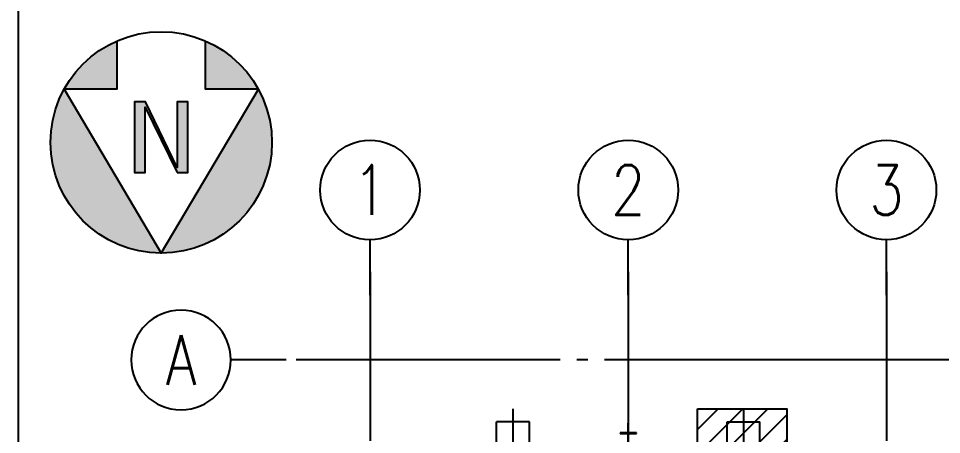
# Model space of a CAD drawing. Header units: millimetres. Extents: x 0 to 232280, y -26939 to 23794.
# Drawn here: x 20171 to 22670, y -11064 to -9936 of the extents above; entities that cross this region are included whole.
import ezdxf
from ezdxf.enums import TextEntityAlignment as Align

# ---------------------------------------------------------------- set-up
doc = ezdxf.new("R2010")
doc.units = ezdxf.units.MM
doc.header["$LTSCALE"] = 30
doc.linetypes.add('JNK-CENTER', pattern=[34, 30, -1.5, 1, -1.5])
for name, color, linetype in [('CEN-R', 1, 'JNK-CENTER'), ('CON-C', 4, 'Continuous'), ('CON-G', 3, 'Continuous'), ('CON-W', 7, 'Continuous'), ('CON-Y', 2, 'Continuous'), ('Dim-W', 7, 'Continuous')]:
    doc.layers.add(name, color=color, linetype=linetype)
doc.layers.add('CONT-G', color=3, linetype='Continuous', lineweight=25)
doc.styles.add('SIMPLEX', font='simplex.shx', dxfattribs={"width": 0.8})

# ---------------------------------------------------------------- blocks, each defined once
blk = doc.blocks.new('northmark')
at = {"layer": 'CON-Y'}
h = blk.add_hatch(color=256, dxfattribs=at)
edge = h.paths.add_edge_path()
edge.add_line((-8.771749226526545, -4.799488054603771), (5.755396159656812e-13, 9.998933447090224))
edge.add_arc((-2.060573933704291e-13, -3.268496584496461e-13), 9.998933447090518, 89.99999999999544, 208.6854020141189)
h = blk.add_hatch(color=256, dxfattribs=at)
edge = h.paths.add_edge_path()
edge.add_line((5.897504706808832e-13, 9.998933447090181), (8.771749226526552, -4.799488054603813))
edge.add_arc((1.918465386552271e-13, -3.268496584496461e-13), 9.998933447090579, 331.3145979858811, 449.9999999999979)
h = blk.add_hatch(color=256, dxfattribs=at)
edge = h.paths.add_edge_path()
edge.add_arc((-7.744915819785092e-13, 6.963318810448982e-13), 9.998933447090561, 208.6854020141255, 246.4218215218044)
edge.add_line((-3.999573378836011, -9.16417387802339), (-3.99957337883599, -4.799488054603799))
edge.add_line((-3.999573378835983, -4.799488054603771), (-8.771749226526541, -4.799488054603771))
edge = h.paths.add_edge_path()
edge.add_line((1.432108111365601, -3.670640774469192), (-1.439846416381137, 2.266883193007367))
edge.add_line((-1.439846416381137, 2.266883193007359), (-1.439846416381137, 2.728676631669181))
edge.add_line((-1.439846416381137, 2.72867663166916), (1.439846416381606, -3.181478292116331))
edge.add_line((1.439846416381577, -3.181478292116324), (1.439846416381577, -3.670640774469213))
blk.add_hatch(color=256, dxfattribs=at).paths.add_polyline_path([(1.432108111365601, -3.670640774469192), (2.399744027302312, -3.670640774469192), (2.39974402730217, 2.72867663166916), (1.439846416381293, 2.72867663166916), (1.439846416381577, -3.181478292116324), (-1.439846416381137, 2.72867663166916), (-2.399744027301928, 2.72867663166916), (-2.399744027301928, -3.670640774469192), (-1.439846416381137, -3.670640774469192), (-1.439846416381137, 2.266883193007359)])
h = blk.add_hatch(color=256, dxfattribs=at)
edge = h.paths.add_edge_path()
edge.add_line((8.771749226526161, -4.799488054603088), (3.999573378836821, -4.799488054603785))
edge.add_line((3.999573378836821, -4.799488054603771), (3.999573378836821, -9.164173878023362))
edge.add_arc((-3.481659405224491e-13, -3.836930773104541e-13), 9.99893344709034, 293.5781784782084, 331.3145979858855)
edge = h.paths.add_edge_path()
edge.add_line((1.432108111365601, -3.670640774469192), (2.399744027302326, -3.670640774469192))
edge.add_line((2.399744027302312, -3.670640774469192), (2.39974402730217, 2.728676631669188))
edge.add_line((2.39974402730217, 2.72867663166916), (1.439846416381279, 2.72867663166916))
edge.add_line((1.439846416381293, 2.72867663166916), (1.439846416381606, -3.67064077446922))
blk.add_lwpolyline([(3.999573378836821, -9.16417387802339), (3.999573378836821, -4.799488054603771), (8.771749226526559, -4.799488054603771), (5.897504706808832e-13, 9.998933447090181), (-8.771749226526545, -4.799488054603771), (-3.999573378835983, -4.799488054603771), (-3.999573378836011, -9.16417387802339)], dxfattribs=at)
blk.add_lwpolyline([(-1.439846416381137, 2.72867663166916), (-2.399744027301928, 2.72867663166916), (-2.399744027301928, -3.670640774469192), (-1.439846416381137, -3.670640774469192), (-1.439846416381137, 2.266883193007359), (1.432108111365601, -3.670640774469192), (2.399744027302312, -3.670640774469192), (2.39974402730217, 2.72867663166916), (1.439846416381293, 2.72867663166916), (1.439846416381577, -3.181478292116324)], close=True, dxfattribs=at)
blk.add_circle((-7.105427357601002e-15, -1.4210854715202e-14), 9.998933447090321, dxfattribs=at)
blk = doc.blocks.new('col-line')
at = {"layer": 'CON-Y'}
blk.add_line((0, 3), (0, 8), dxfattribs=at)
blk.add_circle((0, 12.5), 4.5, dxfattribs=at)
at = {"layer": 'CON-C', "style": 'SIMPLEX', "width": 0.8}
blk.add_attdef('1', text='', height=4.5, dxfattribs=at).set_placement((0, 12.5), align=Align.MIDDLE_CENTER)

msp = doc.modelspace()

# ---------------------------------------------------------------- hatches: boundary and pattern name
at = {"layer": 'Dim-W'}
h = msp.add_hatch(dxfattribs=at)
h.set_pattern_fill('ANSI31', color=256, scale=15)
h.set_pattern_definition([(45, (-5738.366504044272, -19602.21271239711), (-33.67596045400932, 33.67596045400933), [])])
h.paths.add_polyline_path([(22251.11686915181, -10994.03669800506), (22009.49860944958, -10994.03669800506), (22009.49860944958, -12437.19732202079), (22251.11686915181, -12437.19732202079)])

# ---------------------------------------------------------------- linework, layer by layer
at = {"layer": 'CEN-R'}
for p, q in [((21122.67916786634, -10622.27673016788), (21122.67916786633, -11080.7553553436)), ((21821.90041786633, -10622.27673016788), (21821.90041786632, -11080.7553553436)), ((22521.12166786632, -10622.27673016788), (22521.12166786634, -11080.7553553436)), ((22657.5113284015, -10861.38035534332), (20922.23909335007, -10861.38035534332)), ((21509.65666786906, -10993.89896349539), (21509.65666786905, -11585.02535534434)), ((21821.9004178662, -10993.89896349539), (21821.9004178662, -11585.02535534405)), ((22134.14416786756, -10993.89896349539), (22134.14416786756, -11585.02535534376))]:
    msp.add_line(p, q, dxfattribs=at)
at = {"layer": 'CEN-R', "ltscale": 0.5}
for p, q in [((22752.84325732844, -10861.38035534332), (22657.5113284015, -10861.38035534332)), ((21821.9004178662, -11128.34819480679), (21821.9004178662, -11033.16251588094))]:
    msp.add_line(p, q, dxfattribs=at)
at = {"layer": 'CON-C'}
msp.add_line((20170.57808623393, -13258.20011672918), (20170.57808623393, -9468.887853892491), dxfattribs=at)
at = {"layer": 'CON-G'}
for p, q in [((21465.0942910217, -11094.21035534364), (21465.0942910217, -11029.56785534373)), ((21554.21903840074, -11094.21035534364), (21554.21903840073, -11029.56785534373)), ((22089.58179733167, -11094.21035534364), (22089.58179733166, -11029.56785534373)), ((22178.70654471067, -11094.21035534364), (22178.70654471067, -11029.56785534373))]:
    msp.add_line(p, q, dxfattribs=at)
at = {"layer": 'CON-G', "ltscale": 0.5}
for p, q in [((21843.83791786961, -11058.81785534319), (21799.96291786701, -11058.81785534319)), ((21799.96291786701, -11058.81785534319), (21799.96291786701, -11061.01160534305)), ((21799.96291786701, -11061.01160534305), (21818.5366678681, -11061.01160534305)), ((21825.26416786851, -11061.01160534305), (21843.83791786961, -11061.01160534305)), ((21843.83791786961, -11061.01160534305), (21843.83791786961, -11058.81785534319))]:
    msp.add_line(p, q, dxfattribs=at)
for centre, start, end in [((21818.53666786864, -11063.64410534414), 1.334021322268115e-08, 90.00000001250642), ((21825.26416786797, -11063.64410534414), 89.99999998707668, 179.9999999866598)]:
    msp.add_arc(centre, 2.632500001089648, start, end, dxfattribs=at)
at = {"layer": 'CONT-G'}
for p, q in [((21554.21903840073, -11029.56785534373), (21465.0942910217, -11029.56785534373)), ((22089.58179733166, -11029.56785534373), (22178.70654471067, -11029.56785534373))]:
    msp.add_line(p, q, dxfattribs=at)
at = {"layer": 'Dim-W'}
msp.add_lwpolyline([(22009.49860944958, -10994.03669800506), (22251.11686915181, -10994.03669800506), (22251.11686915181, -12437.19732202079), (22009.49860944958, -12437.19732202079)], close=True, dxfattribs=at)

# ---------------------------------------------------------------- block references
at = {"layer": 'CON-W', "xscale": 30, "yscale": 30, "zscale": 30}
for p, values in [((21122.67916786634, -10775.95290703201), {'1': '1'}), ((21821.90041786633, -10775.95290703201), {'1': '2'}), ((22521.12166786632, -10775.95290703201), {'1': '3'})]:
    msp.add_blockref('col-line', p, dxfattribs=at).add_auto_attribs(values)
at = {"layer": 'CON-W'}
ref = msp.add_blockref('col-line', (20985.8432705166, -10861.38035534332), dxfattribs=dict(at, xscale=-30, yscale=30, zscale=30, rotation=90))
ref.add_attrib('1', 'A', dxfattribs={"layer": 'CON-C', "height": 135, "style": 'SIMPLEX', "width": 0.8}).set_placement((20610.8432705166, -10861.38035534332), align=Align.MIDDLE_CENTER)
at = {"layer": 'Dim-W', "xscale": 30.00000000000001, "yscale": 30.00000000000001, "zscale": 30.00000000000001, "rotation": 179.9999999999999}
for p in [(20557.13819434373, -10271.93644567609), (20557.13819434373, -10271.93644567616)]:
    msp.add_blockref('northmark', p, dxfattribs=at)

doc.saveas('drawing.dxf')
